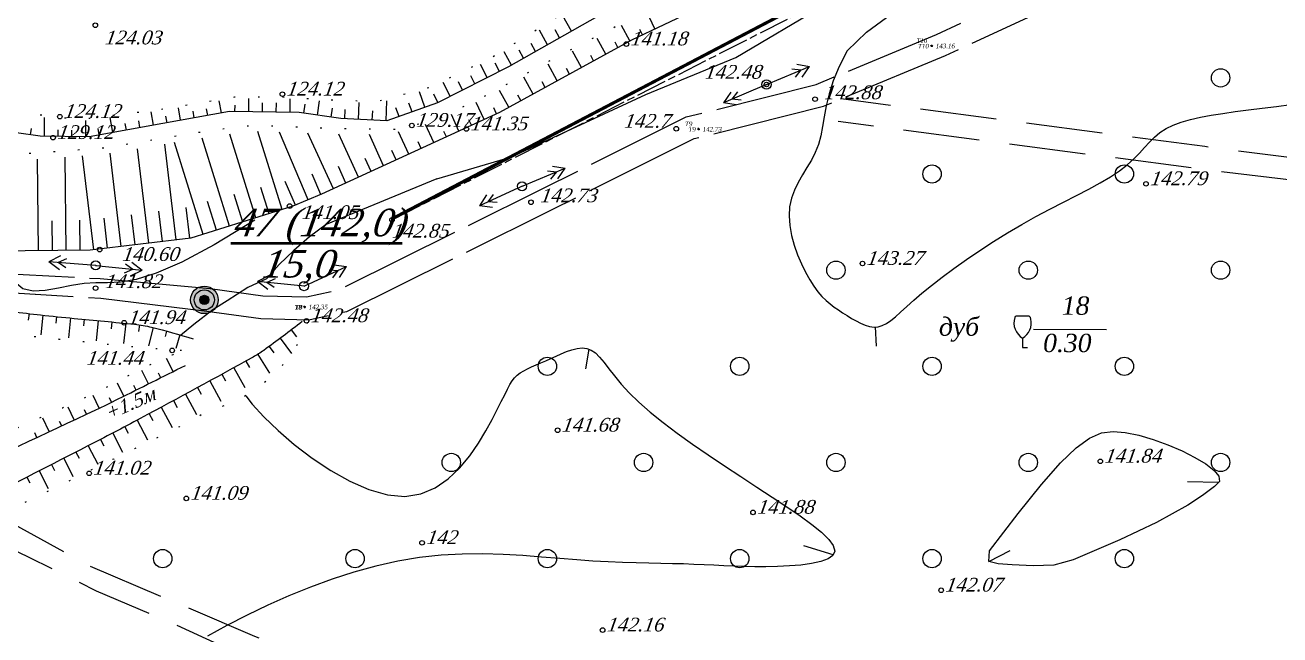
# Model space of a CAD drawing. Header units: millimetres. Extents: x 1400 to 4853, y -623 to 1865.
# Drawn here: x 2880.1 to 2962.3, y 1435.3 to 1475.2 of the extents above; entities that cross this region are included whole.
import ezdxf
from ezdxf.enums import TextEntityAlignment as Align

# ---------------------------------------------------------------- set-up
doc = ezdxf.new("R2010")
doc.units = ezdxf.units.MM
doc.set_wipeout_variables(frame=1)
for name, pattern in [('1_155_C', [3, 2, -0.25, 0.5, -0.25]), ('ADOT1', [1.6, 0.1, -1.5]), ('AHIDDEN2', [3, 1.5, -1.5]), ('AHIDDEN4', [7, 5, -2]), ('AHIDDEN5', [9, 8, -1])]:
    doc.linetypes.add(name, pattern=pattern)
for name, color, linetype in [('01_Завод', 7, 'Continuous'), ('02_Горизонт_112', 7, 'Continuous'), ('02_Горизонт_128', 7, 'Continuous'), ('CONT-MNR', 7, 'Continuous'), ('NOMERA', 7, 'Continuous'), ('авт_дор', 7, 'Continuous'), ('ВЫСОТЫ', 7, 'Continuous'), ('жел_дор', 7, 'Continuous'), ('НАДЗЕМКА', 7, 'Continuous'), ('НОМЕРА', 7, 'Continuous'), ('ПИКЕТЫ', 7, 'Continuous'), ('РАСТИТ', 7, 'Continuous'), ('РЕЛЬЕФ', 7, 'Continuous'), ('Скважины', 7, 'Continuous'), ('СІТУАЦІЯ', 7, 'Continuous'), ('ТОЧКИ', 7, 'Continuous')]:
    doc.layers.add(name, color=color, linetype=linetype)
doc.layers.add('Center_Lines', color=5, linetype='Continuous', plot=False)
doc.styles.add('grad', font='timesi.ttf')
doc.styles.add('russ', font='timesi.ttf')
doc.styles.add('universw', font='timesi.ttf', dxfattribs={"oblique": 10})

# ---------------------------------------------------------------- blocks, each defined once
blk = doc.blocks.new('A$C29341465')
at = {"color": 0, "linetype": 'ByBlock', "lineweight": -2}
for p, q in [((0.5, 1.2), (0, 1.2)), ((1.2, 2), (1.2, 2.5)), ((1.2, 0.5), (1.2, 0)), ((2, 1.2), (2.5, 1.2))]:
    blk.add_line(p, q, dxfattribs=at)
blk.add_circle((1.2, 1.2), 0.75, dxfattribs=at)
blk = doc.blocks.new('point_s')
at = {"color": 0, "xscale": 0.2, "yscale": 0.2, "zscale": 0.2}
blk.add_blockref('A$C29341465', (-0.25, -0.25), dxfattribs=at)
at = {"layer": 'NOMERA', "color": 1, "style": 'russ'}
blk.add_attdef('NN', text='', height=1, dxfattribs=at).set_placement((-2.16, 0.35), align=Align.BOTTOM_CENTER)
at = {"layer": 'ВЫСОТЫ', "color": 1, "style": 'russ'}
blk.add_attdef('H_VER', (0.88, -0.52), '', height=1, dxfattribs=at)
at = {"layer": 'ВЫСОТЫ', "color": 0, "style": 'russ'}
blk.add_attdef('H_ZEM', (1.19, -1.98), '', height=1, dxfattribs=at)
at = {"layer": 'НОМЕРА', "color": 1, "linetype": 'Continuous', "style": 'russ'}
blk.add_attdef('NAZV', text='', height=1, dxfattribs=at).set_placement((-0.62, -0.07), align=Align.MIDDLE_RIGHT)
at = {"layer": 'ТОЧКИ', "style": 'russ'}
for tag, p in [('T_ST--T_OR', (-0.02, -4.67)), ('H_ST-I-Z', (-0.02, -7.21)), ('S-G_UG-V_UG-V', (0.02, -9.54))]:
    blk.add_attdef(tag, text='', height=1, dxfattribs=at).set_placement(p, align=Align.CENTER)
blk = doc.blocks.new('108')
at = {"color": 0, "linetype": 'Continuous', "lineweight": 0}
blk.add_wipeout([(0.51, -0.12), (0.52, -0.06), (0.52, -0.01), (0.52, 0.05), (0.51, 0.1), (0.5, 0.15), (0.48, 0.2), (0.45, 0.25), (0.42, 0.3), (0.39, 0.34), (0.35, 0.38), (0.31, 0.42), (0.26, 0.45), (0.22, 0.47), (0.17, 0.49), (0.11, 0.51), (0.06, 0.52), (0.01, 0.52), (-0.05, 0.52), (-0.1, 0.51), (-0.15, 0.5), (-0.21, 0.48), (-0.25, 0.45), (-0.3, 0.42), (-0.34, 0.39), (-0.38, 0.35), (-0.42, 0.31), (-0.45, 0.26), (-0.47, 0.22), (-0.49, 0.17), (-0.51, 0.11), (-0.52, 0.06), (-0.52, 0.01), (-0.52, -0.05), (-0.51, -0.1), (-0.5, -0.15), (-0.48, -0.21), (-0.45, -0.25), (-0.42, -0.3), (-0.39, -0.34), (-0.35, -0.38), (-0.31, -0.42), (-0.27, -0.45), (-0.22, -0.47), (-0.17, -0.49), (-0.12, -0.51), (-0.06, -0.52), (-0.01, -0.52), (0.05, -0.52), (0.1, -0.51), (0.15, -0.5), (0.2, -0.48), (0.25, -0.45), (0.3, -0.42), (0.34, -0.39), (0.38, -0.35), (0.42, -0.31), (0.45, -0.27), (0.47, -0.22), (0.49, -0.17)], dxfattribs=at)
at = {"linetype": 'Continuous'}
h = blk.add_hatch(color=0, dxfattribs=at)
edge = h.paths.add_edge_path()
edge.add_arc((0, 0), 0.0196, 0, 360)
at = {"color": 0, "linetype": 'Continuous'}
for radius in [0.5, 0.0196]:
    blk.add_circle((0, 0), radius, dxfattribs=at)
blk = doc.blocks.new('115_3')
at = {"color": 0, "linetype": 'Continuous'}
for p, q in [((0, 0), (5.1, 0)), ((3.22, 0.49), (4.1, 0)), ((3.22, -0.49), (4.1, 0)), ((3.91, 0.76), (5.1, 0)), ((3.91, -0.76), (5.1, 0))]:
    blk.add_line(p, q, dxfattribs=at)
blk = doc.blocks.new('390_2')
at = {"color": 0, "linetype": 'Continuous', "lineweight": 0}
blk.add_wipeout([(0.56, -0.02), (0.56, 0.02), (0.02, 0.02), (0.02, 1.02), (0.15, 1.11), (0.31, 1.24), (0.46, 1.38), (0.62, 1.58), (0.73, 1.77), (0.84, 2), (0.9, 2.21), (0.95, 2.44), (0.96, 2.61), (0.96, 2.86), (0.94, 3.01), (0.89, 3.24), (0.86, 3.33), (0.82, 3.39), (0.77, 3.44), (0.7, 3.46), (-0.38, 3.46), (-0.69, 3.46), (-0.8, 3.42), (-0.85, 3.37), (-0.89, 3.28), (-0.93, 3.11), (-0.96, 2.93), (-0.97, 2.66), (-0.95, 2.39), (-0.91, 2.19), (-0.85, 2.03), (-0.78, 1.85), (-0.67, 1.65), (-0.56, 1.5), (-0.45, 1.37), (-0.28, 1.21), (-0.13, 1.09), (-0.02, 1.02), (-0.02, -0.02)], dxfattribs=at)
at = {"color": 0, "linetype": 'Continuous'}
blk.add_lwpolyline([(0.89, 3.12), (0.86, 3.28, 0.283123), (0.7, 3.44), (-0.69, 3.44, 0.301637), (-0.87, 3.28, 0.346308), (0, 1.03, 0.325277)], format="xyb", close=True, dxfattribs=at)
blk.add_lwpolyline([(0, 1.03), (0, 0), (0.54, 0)], dxfattribs=at)
blk = doc.blocks.new('372')
blk.add_circle((0, 0), 1)
blk = doc.blocks.new('368')
at = {"color": 0, "linetype": 'Continuous'}
blk.add_blockref('372', (0, 0), dxfattribs=at)

msp = doc.modelspace()

# ---------------------------------------------------------------- hatches: boundary and pattern name
at = {"layer": 'Скважины', "linetype": 'Continuous'}
for points in [[(2892.7755, 1457.2215, 1), (2890.9755, 1457.2215, 1)], [(2892.1755, 1457.2215, 1), (2891.5755, 1457.2215, 1)]]:
    msp.add_hatch(color=1, dxfattribs=at).paths.add_polyline_path(points)

# ---------------------------------------------------------------- linework, layer by layer
at = {"layer": '01_Завод', "color": 250, "linetype": 'AHIDDEN4', "flags": 128}
for points in [[(2999.2909, 1461.8232), (2957.4143, 1467.2646), (2933.5931, 1470.3934)], [(2998.2171, 1460.8017), (2957.22, 1465.7772), (2933.3978, 1468.9062)]]:
    msp.add_lwpolyline(points, dxfattribs=at)
at = {"layer": '02_Горизонт_112', "color": 7, "linetype": 'Continuous'}
msp.add_circle((2884.7327, 1475.2174), 0.15, dxfattribs=at)
at = {"layer": '02_Горизонт_128', "color": 0, "linetype": 'Continuous'}
for p, q in [((2915.9356, 1474.8299), (2915.3654, 1475.839)), ((2914.3639, 1473.9418), (2913.8258, 1474.8941)), ((2915.1498, 1474.3859), (2914.8546, 1474.9082)), ((2913.5781, 1473.4978), (2913.2829, 1474.0201)), ((2912.0064, 1472.6097), (2911.5138, 1473.4815)), ((2912.7923, 1473.0537), (2912.4971, 1473.5761)), ((2910.4007, 1471.7851), (2909.9662, 1472.6442)), ((2911.2062, 1472.1925), (2910.9354, 1472.728)), ((2908.7898, 1470.9703), (2908.519, 1471.5057)), ((2909.5953, 1471.3777), (2909.3244, 1471.9132)), ((2906.3312, 1469.8465), (2905.9706, 1470.8547)), ((2907.1789, 1470.1555), (2906.9081, 1470.6909)), ((2907.9844, 1470.5629), (2907.5317, 1471.458)), ((2892.9889, 1469.4673), (2892.8475, 1470.259)), ((2893.8829, 1469.5595), (2893.8884, 1469.9898)), ((2894.7855, 1469.548), (2894.7967, 1470.4246)), ((2895.6881, 1469.5365), (2895.6957, 1470.1364)), ((2896.5906, 1469.525), (2896.5982, 1470.1249)), ((2897.4932, 1469.5135), (2897.5043, 1470.3915)), ((2898.3924, 1469.4607), (2898.4807, 1470.0542)), ((2899.2852, 1469.3279), (2899.4245, 1470.2643)), ((2901.9749, 1469.0443), (2902.0278, 1470.1469)), ((2903.778, 1468.9577), (2903.8409, 1470.2665)), ((2905.4813, 1469.5426), (2905.2792, 1470.1075)), ((2881.3939, 1467.9371), (2881.4051, 1469.1802)), ((2885.8818, 1468.1898), (2885.7023, 1469.1813)), ((2888.5464, 1468.6723), (2888.3904, 1469.5337)), ((2889.4347, 1468.8325), (2889.3573, 1469.2657)), ((2890.3232, 1468.9912), (2890.1768, 1469.8111)), ((2891.2118, 1469.1499), (2891.1344, 1469.5832)), ((2892.1004, 1469.3086), (2892.023, 1469.7419)), ((2900.178, 1469.1951), (2900.2663, 1469.7885)), ((2901.0733, 1469.0876), (2901.102, 1469.6869)), ((2902.8764, 1469.001), (2902.9052, 1469.6003)), ((2904.6314, 1469.2386), (2904.4293, 1469.8036)), ((2880.4976, 1468.0279), (2880.5579, 1468.4509)), ((2882.2965, 1467.929), (2882.3004, 1468.3595)), ((2883.1991, 1467.9208), (2883.203, 1468.3514)), ((2884.1017, 1467.9127), (2884.1112, 1468.9761)), ((2884.9936, 1468.029), (2884.9152, 1468.4622)), ((2886.77, 1468.3506), (2886.6916, 1468.7839)), ((2887.6582, 1468.5115), (2887.5797, 1468.9447))]:
    msp.add_line(p, q, dxfattribs=at)
at = {"layer": '02_Горизонт_128', "color": 7, "linetype": 'Continuous'}
for p, q in [((2921.3917, 1474.9804), (2920.8807, 1476.0547)), ((2919.7596, 1474.197), (2919.2112, 1475.1958)), ((2920.5742, 1474.5915), (2920.4079, 1474.9412)), ((2918.1726, 1473.3256), (2917.6053, 1474.3586)), ((2918.9661, 1473.7613), (2918.7801, 1474.0999)), ((2916.5856, 1472.4541), (2915.9994, 1473.5214)), ((2917.3791, 1472.8898), (2917.1868, 1473.2399)), ((2914.9985, 1471.5826), (2914.399, 1472.6743)), ((2915.792, 1472.0183), (2915.5935, 1472.3799)), ((2913.4115, 1470.7111), (2912.809, 1471.8083)), ((2914.205, 1471.1469), (2914.0047, 1471.5117)), ((2911.8245, 1469.8397), (2911.219, 1470.9423)), ((2910.2015, 1469.0395), (2909.6933, 1470.1452)), ((2912.618, 1470.2754), (2912.4167, 1470.642)), ((2908.5564, 1468.2834), (2908.0612, 1469.3609)), ((2909.379, 1468.6614), (2909.2117, 1469.0253)), ((2911.0241, 1469.4176), (2910.8501, 1469.7962)), ((2896.982, 1463.1348), (2895.3807, 1468.2587)), ((2898.6741, 1463.7731), (2896.7946, 1468.2202)), ((2905.2663, 1466.771), (2904.5901, 1468.2421)), ((2906.9114, 1467.5272), (2906.3617, 1468.7231)), ((2907.7339, 1467.9053), (2907.5695, 1468.2629)), ((2890.0321, 1461.1492), (2889.2829, 1467.4166)), ((2891.7976, 1461.5146), (2889.9197, 1467.5237)), ((2893.5257, 1462.0546), (2891.7253, 1467.8159)), ((2895.2539, 1462.5947), (2893.5421, 1468.0721)), ((2900.331, 1464.5026), (2898.6521, 1468.155)), ((2901.9761, 1465.2587), (2900.6804, 1468.0776)), ((2903.6212, 1466.0149), (2902.6866, 1468.0481)), ((2906.0888, 1467.1491), (2905.8867, 1467.5888)), ((2882.83, 1460.4596), (2882.7653, 1466.5778)), ((2884.6388, 1460.5045), (2883.903, 1466.6599)), ((2886.4366, 1460.7194), (2885.7052, 1466.8376)), ((2888.2343, 1460.9343), (2887.4941, 1467.1271)), ((2904.4437, 1466.393), (2904.1645, 1467.0004)), ((2881.0196, 1460.4404), (2880.9561, 1466.4469)), ((2901.1535, 1464.8806), (2900.6547, 1465.9658)), ((2902.7986, 1465.6368), (2902.4118, 1466.4783)), ((2897.8402, 1463.4207), (2897.1778, 1464.9881)), ((2899.508, 1464.1255), (2898.9446, 1465.4586)), ((2894.3898, 1462.3247), (2893.8237, 1464.1361)), ((2896.1179, 1462.8647), (2895.5819, 1464.5799)), ((2890.9309, 1461.2567), (2890.6899, 1463.2732)), ((2892.6617, 1461.7846), (2892.0723, 1463.6704)), ((2883.7352, 1460.4691), (2883.7143, 1462.4474)), ((2885.5377, 1460.612), (2885.3035, 1462.5711)), ((2887.3354, 1460.8269), (2887.0997, 1462.7986)), ((2889.1332, 1461.0418), (2888.8948, 1463.0359)), ((2881.9248, 1460.45), (2881.9042, 1462.3947))]:
    msp.add_line(p, q, dxfattribs=at)
at = {"layer": '02_Горизонт_128', "color": 0, "linetype": 'Continuous', "flags": 128}
msp.add_lwpolyline([(2917.6363, 1475.7909), (2911.7982, 1472.492), (2907.1395, 1470.1356), (2903.8379, 1468.9548), (2900.8181, 1469.0998), (2898.0886, 1469.5059), (2893.5298, 1469.5639), (2889.1453, 1468.7808), (2884.3397, 1467.9106), (2881.1167, 1467.9396), (2876.4417, 1468.6067)], dxfattribs=at)
at = {"layer": '02_Горизонт_128', "color": 7, "linetype": 'Continuous'}
for centre in [(2919.5251, 1473.9844), (2896.99, 1470.6983), (2882.4052, 1469.2299), (2905.4667, 1468.6497), (2909.0435, 1468.4209), (2881.9676, 1467.8518), (2897.4604, 1463.3699), (2885.0188, 1460.5176)]:
    msp.add_circle(centre, 0.15, dxfattribs=at)
at = {"layer": 'CONT-MNR', "color": 30, "linetype": 'Continuous', "flags": 128}
for points, elevation in [([(2933.9992, 1473.5418), (2935.2516, 1474.7734), (2938.7634, 1477.371), (2943.3243, 1479.5584), (2947.8851, 1481.4268), (2951.2145, 1482.794), (2954.8175, 1484.2523), (2963.0129, 1487.9716), (2969.6468, 1491.5408), (2975.9162, 1494.1631), (2982.4773, 1496.9312), (2990.2265, 1499.5653), (2998.1165, 1501.107), (3004.313, 1502.054)], 42.9), ([(2935.8268, 1455.4467), (2935.8858, 1454.1961)], 42.9), ([(2917.0546, 1453.9971), (2916.8358, 1452.6944)], 42.6), ([(2958.3122, 1445.2528), (2956.2912, 1445.2989)], 42.6), ([(2933.0698, 1440.5237), (2931.1577, 1441.1166)], 42.6), ([(2943.2801, 1440.0908), (2944.6721, 1440.8064)], 42.6)]:
    msp.add_lwpolyline(points, dxfattribs=dict(at, elevation=elevation))
at = {"layer": 'CONT-MNR', "color": 30, "linetype": 'Continuous', "elevation": 42.6}
msp.add_lwpolyline([(2894.59, 1450.9451), (2895.0085, 1450.3933), (2895.7781, 1449.5497), (2896.7078, 1448.6559), (2897.7697, 1447.7456), (2898.9299, 1446.8616), (2900.1545, 1446.0472), (2901.4096, 1445.3453), (2902.6612, 1444.7989), (2903.8755, 1444.4513), (2905.0185, 1444.3453), (2906.0625, 1444.5086), (2907.005, 1444.9063), (2907.8494, 1445.488), (2908.5994, 1446.2036), (2909.2586, 1447.0025), (2909.8305, 1447.8344), (2910.3187, 1448.6491), (2910.7269, 1449.3961), (2911.0602, 1450.0356), (2911.3303, 1450.5699), (2911.5506, 1451.0117), (2911.7344, 1451.3739), (2911.895, 1451.6691), (2912.0457, 1451.9102), (2912.2, 1452.11), (2912.371, 1452.2811), (2912.5696, 1452.4349), (2912.7955, 1452.5765), (2913.0461, 1452.7096), (2913.3188, 1452.8378), (2913.6106, 1452.9649), (2913.919, 1453.0945), (2914.2412, 1453.2303), (2914.5745, 1453.3759), (2914.9159, 1453.5322), (2915.262, 1453.6894), (2915.6089, 1453.8345), (2915.9529, 1453.9551), (2916.2902, 1454.0383), (2916.617, 1454.0714), (2916.9297, 1454.0417), (2917.2244, 1453.9366), (2917.5009, 1453.7464), (2917.7738, 1453.4749), (2918.061, 1453.1287), (2918.3804, 1452.7147), (2918.75, 1452.2395), (2919.1879, 1451.7101), (2919.7121, 1451.1332), (2920.3405, 1450.5155), (2921.0849, 1449.864), (2921.9319, 1449.1858), (2922.8618, 1448.4881), (2923.855, 1447.7783), (2924.8918, 1447.0636), (2925.9525, 1446.3512), (2927.0176, 1445.6484), (2928.0672, 1444.9626), (2929.0811, 1444.3004), (2930.0359, 1443.6675), (2930.9076, 1443.0689), (2931.6719, 1442.5097), (2932.3048, 1441.9949), (2932.7824, 1441.5297), (2933.0803, 1441.119), (2933.1747, 1440.7681), (2933.051, 1440.48), (2932.7336, 1440.2504), (2932.2563, 1440.0727), (2931.6533, 1439.9407), (2930.9584, 1439.848), (2930.2056, 1439.7881), (2929.4288, 1439.7548), (2928.6621, 1439.7416), (2927.9321, 1439.7428), (2927.2366, 1439.7551), (2926.5662, 1439.7761), (2925.9115, 1439.8031), (2925.263, 1439.8335), (2924.6113, 1439.8648), (2923.9469, 1439.8944), (2923.2603, 1439.9197), (2922.5431, 1439.9391), (2921.79, 1439.9552), (2920.9968, 1439.9717), (2920.159, 1439.992), (2919.2725, 1440.0199), (2918.3329, 1440.0588), (2917.3358, 1440.1124), (2916.2771, 1440.1842), (2915.1541, 1440.2749), (2913.9714, 1440.3735), (2912.7352, 1440.4658), (2911.4519, 1440.5377), (2910.1278, 1440.5753), (2908.7691, 1440.5645), (2907.3821, 1440.4912), (2905.9731, 1440.3413), (2904.5485, 1440.1045), (2903.1146, 1439.7848), (2901.6778, 1439.39), (2900.2447, 1438.9279), (2898.8216, 1438.4061), (2897.4149, 1437.8324), (2896.0311, 1437.2146), (2894.6766, 1436.5604), (2893.3589, 1435.8789), (2892.0895, 1435.1846)], dxfattribs=at)
msp.add_lwpolyline([(2946.1813, 1439.7946), (2944.7975, 1439.8682), (2943.8836, 1439.9288), (2943.2801, 1440.0908), (2943.3184, 1440.7698), (2945.1913, 1443.222), (2946.7171, 1445.1256), (2947.9607, 1446.5433), (2948.9866, 1447.5378), (2949.8595, 1448.1717), (2950.6442, 1448.5078), (2951.4052, 1448.6087), (2952.2072, 1448.5371), (2953.0964, 1448.3487), (2954.0443, 1448.0708), (2955.0042, 1447.7239), (2955.929, 1447.3282), (2956.7718, 1446.9041), (2957.4857, 1446.472), (2958.0239, 1446.0522), (2958.3394, 1445.6651), (2958.3776, 1445.3204), (2958.0536, 1444.9856), (2957.2702, 1444.41), (2956.3067, 1443.7773), (2954.2596, 1442.6409), (2951.8486, 1441.5046), (2948.8007, 1440.1864), (2947.5383, 1439.8414)], close=True, dxfattribs=at)
at = {"layer": 'ПИКЕТЫ', "color": 7, "linetype": 'Continuous'}
for centre in [(2931.8863, 1470.3717), (2922.7933, 1468.4367), (2953.5641, 1464.8253), (2913.2743, 1463.6187), (2904.1693, 1462.4667), (2934.9925, 1459.6039), (2884.7503, 1457.9907), (2886.6196, 1455.725), (2898.5705, 1455.8468), (2889.7701, 1453.9108), (2915.0162, 1448.6789), (2884.3296, 1445.8601), (2950.5765, 1446.6465), (2890.6947, 1444.2157), (2927.8217, 1443.2974), (2906.1404, 1441.3077), (2940.143, 1438.1987), (2917.9639, 1435.5872)]:
    msp.add_circle(centre, 0.15, dxfattribs=at)
at = {"layer": 'РАСТИТ', "color": 7}
msp.add_lwpolyline([(2946.1875, 1455.3124), (2950.9793, 1455.2869)], dxfattribs=at)
at = {"layer": 'РЕЛЬЕФ', "color": 7, "linetype": 'Continuous'}
for p, q in [((2880.3919, 1456.3216), (2880.3433, 1455.8897)), ((2881.2952, 1456.2212), (2881.154, 1454.9295)), ((2882.1989, 1456.1256), (2882.1549, 1455.6947)), ((2883.1033, 1456.0364), (2882.9796, 1454.7364)), ((2884.0081, 1455.9513), (2883.9667, 1455.5147)), ((2884.9128, 1455.8645), (2884.785, 1454.5471)), ((2885.8172, 1455.7758), (2885.7735, 1455.3348)), ((2886.7215, 1455.6851), (2886.5874, 1454.3621)), ((2887.6248, 1455.5861), (2887.5625, 1455.1529)), ((2888.5151, 1455.4061), (2888.214, 1454.2107)), ((2889.3943, 1455.176), (2889.2989, 1454.8245)), ((2897.5681, 1455.2515), (2897.9117, 1454.8009)), ((2890.2692, 1454.9299), (2890.0077, 1454.0317)), ((2896.8484, 1454.7079), (2897.5922, 1453.7079)), ((2895.3851, 1453.6539), (2896.1509, 1452.4235)), ((2896.1236, 1454.1711), (2896.4237, 1453.7619)), ((2888.2152, 1451.7202), (2887.7821, 1452.5867)), ((2889.8277, 1452.5285), (2889.4035, 1453.3724)), ((2893.8083, 1452.7782), (2894.518, 1451.4812)), ((2894.5993, 1453.2115), (2894.8334, 1452.7847)), ((2886.6007, 1450.9156), (2886.1805, 1451.7613)), ((2889.0217, 1452.1239), (2888.8779, 1452.4108)), ((2892.225, 1451.9138), (2892.9469, 1450.5884)), ((2893.0169, 1452.3456), (2893.2556, 1451.9083)), ((2884.9798, 1450.1243), (2884.5839, 1450.9572)), ((2887.4082, 1451.3174), (2887.2651, 1451.6046)), ((2890.64, 1451.0526), (2891.3689, 1449.7081)), ((2891.4327, 1451.4828), (2891.675, 1451.037)), ((2883.3482, 1449.355), (2882.9493, 1450.203)), ((2885.7922, 1450.5159), (2885.6562, 1450.7943)), ((2889.0534, 1450.1946), (2889.7722, 1448.8622)), ((2889.8469, 1450.6232), (2890.089, 1450.1756)), ((2881.7154, 1448.5884), (2881.3055, 1449.4631)), ((2884.1642, 1449.7392), (2884.0329, 1450.0178)), ((2887.465, 1449.3398), (2888.1546, 1448.0525)), ((2888.2594, 1449.7667), (2888.495, 1449.329)), ((2880.8986, 1448.206), (2880.7601, 1448.5021)), ((2882.532, 1448.9714), (2882.3972, 1449.2585)), ((2885.8711, 1448.4952), (2886.5235, 1447.2504)), ((2886.669, 1448.9157), (2886.8923, 1448.4942)), ((2884.2696, 1447.6651), (2884.8923, 1446.4503)), ((2885.0713, 1448.0783), (2885.2835, 1447.6689)), ((2882.6638, 1446.8435), (2883.2705, 1445.6562)), ((2883.4668, 1447.2541), (2883.6716, 1446.8538)), ((2881.0572, 1446.0233), (2881.649, 1444.8628)), ((2881.8606, 1446.4332), (2882.0603, 1446.042)), ((2880.2536, 1445.6138), (2880.4485, 1445.2313))]:
    msp.add_line(p, q, dxfattribs=at)
at = {"layer": 'РЕЛЬЕФ', "color": 7, "linetype": 'ADOT1', "flags": 128}
for points in [[(2828.4645, 1457.992, 0.2112618), (2830.6794, 1456.666, 0.0599678), (2831.3497, 1456.5483, 0.0043532), (2836.1532, 1456.3303, 0.0058356), (2839.7391, 1456.2407, 0.0008419), (2846.3134, 1456.1642, 0.004768), (2847.4743, 1456.1638, 0.0092966), (2850.3596, 1456.2438, -0.0073734), (2853.9969, 1456.3586, -0.0053463), (2858.1834, 1456.3843, -0.0052765), (2862.4248, 1456.3202, -0.0073571), (2867.5541, 1456.1129, -0.0114883), (2870.8319, 1455.8565, -0.0005266), (2874.6743, 1455.4628, -0.0004303), (2879.3752, 1454.9721, -0.0002846), (2882.7659, 1454.6132, 0.0003053), (2885.9269, 1454.2788, 0.0048387), (2886.9115, 1454.1849, 0.0015606), (2889.9676, 1453.9327, 0.0267421), (2890.2619, 1453.9252, 0.0072015), (2891.3531, 1453.9712)], [(2898.6358, 1455.7493, -0.2478654), (2892.2161, 1449.9832, -0.0146213), (2888.68, 1448.1284, -0.000289), (2877.7099, 1442.7849, -0.0029878), (2876.6453, 1442.2749, -0.0015206), (2874.2498, 1441.1539, -0.0009342), (2870.3414, 1439.3482, -0.0136778), (2869.0547, 1438.7987, -0.0123799), (2867.6034, 1438.2666, -0.1570275), (2866.3524, 1438.2476, -0.1551659), (2865.3111, 1438.9664, -0.0983823), (2864.9541, 1439.6823, -0.115406), (2864.929, 1440.3662, -0.072553), (2865.201, 1441.14, -0.0843406), (2865.6294, 1441.7023, -0.0537591), (2867.2661, 1442.931, -0.0261727), (2870.9782, 1444.8835, -0.0005293), (2876.2578, 1447.3102, -0.0016859), (2877.9188, 1448.0648, -0.0009465), (2880.6629, 1449.2939, 0.000929), (2883.4586, 1450.5461, 0.0166642), (2886.2309, 1451.9069, -0.0140603), (2889.5078, 1453.5365, -0.0319423), (2889.6966, 1453.6096, -0.0060577), (2890.7176, 1453.9183)]]:
    msp.add_lwpolyline(points, format="xyb", dxfattribs=at)
at = {"layer": 'РЕЛЬЕФ', "color": 7, "linetype": 'Continuous', "flags": 128}
for points in [[(2828.6875, 1458.1503, 0.0080207), (2834.0308, 1457.6848, 0.0163683), (2836.6576, 1457.5846, 0.0001912), (2842.9323, 1457.5531, -0.0005749), (2845.0197, 1457.5411, -0.0006632), (2848.2811, 1457.5141, 0.000991), (2850.4637, 1457.4975, 0.0267226), (2852.9399, 1457.616, -0.0210409), (2856.082, 1457.8022, -0.0077193), (2858.4078, 1457.806, -0.004499), (2862.3971, 1457.7151, -0.0070293), (2870.0604, 1457.3636, -0.0115824), (2874.7004, 1456.9774, -0.0034821), (2877.4204, 1456.6682, 0.0025415), (2881.1462, 1456.2376, 0.0042552), (2883.3479, 1456.0134, -0.0023674), (2887.3068, 1455.6254, -0.0356045), (2888.4174, 1455.4306, -0.0141871), (2891.1394, 1454.668)], [(2898.2827, 1455.8018, -0.0081913), (2895.7706, 1453.9134, -0.0314937), (2895.0797, 1453.4752, -0.0023091), (2887.6812, 1449.4558, -0.004942), (2884.1974, 1447.6281, -0.0009498), (2877.194, 1444.0584, -0.0035684)], [(2874.7098, 1445.3325, 0.0022789), (2884.7773, 1450.0284, 0.0049019), (2886.2307, 1450.7319, 0.0016078), (2890.6333, 1452.9341)]]:
    msp.add_lwpolyline(points, format="xyb", dxfattribs=at)
at = {"layer": 'Скважины', "color": 0, "linetype": 'Continuous', "lineweight": 50}
msp.add_line((2893.618, 1460.9462), (2904.8372, 1460.9443), dxfattribs=at)
at = {"layer": 'Скважины', "color": 1, "linetype": 'Continuous'}
for centre, radius in [((2891.8755, 1457.2215), 0.9), ((2891.8755, 1457.2215), 0.66), ((2891.8755, 1457.2215), 0.3), ((2891.8804, 1457.1812), 0.15), ((2892.0055, 1457.1964), 0.15)]:
    msp.add_circle(centre, radius, dxfattribs=at)
at = {"layer": 'Скважины', "color": 1}
msp.add_circle((2891.8804, 1457.1812), 0.15, dxfattribs=at)
at = {"layer": 'СІТУАЦІЯ', "color": 7, "linetype": 'AHIDDEN4', "flags": 128}
for points in [[(2878.2646, 1443.1413), (2884.368, 1439.7939), (2895.162, 1435.1976), (2901.4948, 1432.3088)], [(2894.3762, 1433.3643), (2892.8031, 1434.6451), (2889.7734, 1436.0423), (2884.821, 1438.1382), (2880.393, 1440.3505), (2876.8972, 1442.0388)]]:
    msp.add_lwpolyline(points, dxfattribs=at)

# ---------------------------------------------------------------- block references
at = {"color": 7, "xscale": 0.3, "yscale": 0.3, "zscale": 0.3}
for p, values in [((2939.5273, 1473.8667), {'NN': 'T10', 'H_VER': '143.16', 'NAZV': 'T10'}), ((2924.2543, 1468.4097), {'NN': 'T9', 'H_VER': '142.73', 'NAZV': 'T9'})]:
    msp.add_blockref('point_s', p, dxfattribs=at).add_auto_attribs(values)
at = {"color": 7}
ref = msp.add_blockref('point_s', (2898.4483, 1456.7637), dxfattribs=dict(at, xscale=0.3, yscale=0.3, zscale=0.3))
ref.add_attrib('NN', 'T8', dxfattribs={"layer": 'NOMERA', "color": 1, "height": 0.3, "style": 'russ'}).set_placement((2898.0664, 1456.4966), align=Align.BOTTOM_CENTER)
ref.add_attrib('H_VER', '142.35', (2898.7112, 1456.6071), dxfattribs={"layer": 'ВЫСОТЫ', "color": 1, "height": 0.3, "style": 'russ'})
ref.add_attrib('NAZV', 'T8', dxfattribs={"layer": 'НОМЕРА', "color": 1, "linetype": 'Continuous', "height": 0.3, "style": 'russ'}).set_placement((2898.261, 1456.7424), align=Align.MIDDLE_RIGHT)
at = {"layer": 'НАДЗЕМКА', "color": 7, "xscale": 0.6, "yscale": 0.6, "zscale": 0.6}
msp.add_blockref('108', (2928.7033, 1471.3317), dxfattribs=at)
at = {"layer": 'НАДЗЕМКА', "color": 7, "linetype": 'Continuous', "xscale": 0.6, "yscale": 0.6, "zscale": 0.6}
for p in [(2912.6869, 1464.6651), (2884.7503, 1459.4827), (2898.4093, 1458.1257)]:
    msp.add_blockref('108', p, dxfattribs=at)
at = {"layer": 'РАСТИТ', "color": 7, "linetype": 'Continuous', "xscale": 0.6, "yscale": 0.6, "zscale": 0.6}
for p in [(2958.4507, 1471.77), (2939.5507, 1465.47), (2952.1507, 1465.47), (2933.2507, 1459.17), (2945.8507, 1459.17), (2958.4507, 1459.17), (2914.3507, 1452.87), (2926.9507, 1452.87), (2939.5507, 1452.87), (2952.1507, 1452.87), (2908.0507, 1446.57), (2920.6507, 1446.57), (2933.2507, 1446.57), (2945.8507, 1446.57), (2958.4507, 1446.57), (2889.1507, 1440.27), (2901.7507, 1440.27), (2914.3507, 1440.27), (2926.9507, 1440.27), (2939.5507, 1440.27), (2952.1507, 1440.27)]:
    msp.add_blockref('368', p, dxfattribs=at)

# ---------------------------------------------------------------- texts
at = {"color": 7, "linetype": 'Continuous', "style": 'universw', "oblique": 10}
msp.add_text('+1.5м', height=0.9, rotation=23.821844, dxfattribs=at).set_placement((2885.5969, 1449.3232))
at = {"layer": '02_Горизонт_112', "color": 7, "linetype": 'Continuous', "style": 'universw', "oblique": 10}
msp.add_text('124.03', height=0.9, dxfattribs=at).set_placement((2885.3468, 1473.9642))
at = {"layer": '02_Горизонт_128', "color": 7, "linetype": 'Continuous', "style": 'universw', "oblique": 10}
for s, p in [('141.18', (2919.7936, 1473.8978)), ('124.12', (2897.2585, 1470.6117)), ('124.12', (2882.6737, 1469.1432)), ('129.17', (2905.7353, 1468.563)), ('141.35', (2909.312, 1468.3343)), ('129.12', (2882.2361, 1467.7651)), ('141.05', (2898.2423, 1462.5185)), ('140.60', (2886.4797, 1459.7751))]:
    msp.add_text(s, height=0.9, dxfattribs=at).set_placement(p)
at = {"layer": 'ПИКЕТЫ', "color": 7, "linetype": 'Continuous', "style": 'universw', "oblique": 10}
for s, p in [('142.88', (2932.4863, 1470.3717)), ('142.7', (2919.3568, 1468.5004)), ('142.79', (2953.8326, 1464.7386)), ('142.73', (2913.8743, 1463.6187)), ('142.85', (2904.1626, 1461.3035)), ('143.27', (2935.261, 1459.5172)), ('141.94', (2886.8881, 1455.6384)), ('142.48', (2898.839, 1455.7601)), ('141.44', (2884.1503, 1452.9753)), ('141.68', (2915.2847, 1448.5922)), ('141.84', (2950.845, 1446.5598)), ('141.02', (2884.5981, 1445.7735)), ('141.09', (2890.9632, 1444.129)), ('141.88', (2928.0903, 1443.2107)), ('142', (2906.409, 1441.221)), ('142.07', (2940.4115, 1438.112)), ('142.16', (2918.2324, 1435.5005))]:
    msp.add_text(s, height=0.9, dxfattribs=at).set_placement(p)
at = {"layer": 'РАСТИТ', "color": 7, "linetype": 'AHIDDEN2', "style": 'grad'}
for s, p in [('18', (2948.0472, 1456.2478)), ('дуб', (2939.9977, 1454.8704)), ('0.30', (2946.8258, 1453.8008))]:
    msp.add_text(s, height=1.2, dxfattribs=at).set_placement(p)
at = {"layer": 'Скважины', "color": 7, "style": 'universw', "oblique": 10}
msp.add_text('47 (142,0)', height=1.8, dxfattribs=at).set_placement((2893.7674, 1461.3899))

# ---------------------------------------------------------------- next in the draw order: linework, layer by layer
at = {"layer": '02_Горизонт_128', "color": 32, "linetype": 'ADOT1', "flags": 128}
msp.add_lwpolyline([(2794.2951, 1472.2495), (2794.2951, 1472.2495), (2797.219, 1473.8259), (2800.0501, 1474.104), (2805.1554, 1473.4086), (2811.3746, 1472.7595), (2816.4799, 1472.574), (2821.678, 1472.0177), (2826.3834, 1472.1103), (2831.6279, 1472.3885), (2833.4844, 1472.8521), (2835.9442, 1472.9912), (2839.5643, 1472.203), (2842.6275, 1471.0903), (2846.5369, 1470.3011), (2849.9713, 1469.6983), (2855.1694, 1469.4665), (2859.5048, 1469.7898), (2862.6144, 1470.4852), (2866.9771, 1470.6707), (2873.5676, 1470.1607), (2878.549, 1469.6581), (2881.6173, 1469.2932), (2883.6628, 1469.0378), (2888.9791, 1469.7055), (2893.8835, 1470.522), (2896.9779, 1470.522), (2899.7803, 1470.3471), (2903.1667, 1470.2304), (2906.6698, 1471.1636), (2910.7567, 1473.1466), (2913.0337, 1474.5464), (2918.0256, 1477.6376), (2921.2368, 1479.2707), (2924.448, 1480.8455), (2928.8852, 1482.1286), (2932.5051, 1483.1784), (2935.5995, 1484.1116), (2938.2268, 1485.1615), (2942.1835, 1487.76), (2948.2494, 1491.5822), (2951.8889, 1493.4467), (2953.942, 1494.2857), (2957.8808, 1493.7912), (2961.6947, 1495.6274), (2967.6772, 1499.3114), (2969.2396, 1500.6885), (2973.2373, 1502.846), (2977.6124, 1505.6643), (2978.8991, 1507.7759), (2980.0019, 1509.9333), (2981.8399, 1510.2546), (2984.2753, 1510.3923), (2986.7567, 1511.9531), (2993.7206, 1514.8334), (3000.2574, 1517.4014), (3007.5286, 1519.8226), (3012.0823, 1521.5835), (3018.5764, 1524.3111), (3019.4237, 1524.1368)], dxfattribs=at)
at = {"layer": '02_Горизонт_128', "color": 250, "linetype": 'ADOT1', "flags": 128}
msp.add_lwpolyline([(2794.2951, 1472.2495), (2794.2951, 1472.2495), (2797.219, 1473.8259), (2800.0501, 1474.104), (2805.1554, 1473.4086), (2811.3746, 1472.7595), (2816.4799, 1472.574), (2821.678, 1472.0177), (2826.3834, 1472.1103), (2831.6279, 1472.3885), (2833.4844, 1472.8521), (2835.9442, 1472.9912), (2839.5643, 1472.203), (2842.6275, 1471.0903), (2846.5369, 1470.3011), (2849.9713, 1469.6983), (2855.1694, 1469.4665), (2859.5048, 1469.7898), (2862.6144, 1470.4852), (2866.9771, 1470.6707), (2873.5676, 1470.1607), (2878.549, 1469.6581), (2881.6173, 1469.2932), (2883.6628, 1469.0378), (2888.9791, 1469.7055), (2893.8835, 1470.522), (2896.9779, 1470.522), (2899.7803, 1470.3471), (2903.1667, 1470.2304), (2906.6698, 1471.1636), (2910.7567, 1473.1466), (2913.0337, 1474.5464), (2918.0256, 1477.6376), (2921.2368, 1479.2707), (2924.448, 1480.8455), (2928.8852, 1482.1286), (2932.5051, 1483.1784), (2935.5995, 1484.1116), (2938.2268, 1485.1615), (2942.1835, 1487.76), (2948.2494, 1491.5822), (2951.8889, 1493.4467), (2953.942, 1494.2857), (2957.8808, 1493.7912), (2961.6947, 1495.6274), (2967.6772, 1499.3114), (2969.2396, 1500.6885), (2973.2373, 1502.846), (2977.6124, 1505.6643), (2978.8991, 1507.7759), (2980.0019, 1509.9333), (2981.8399, 1510.2546), (2984.2753, 1510.3923), (2986.7567, 1511.9531), (2993.7206, 1514.8334), (3000.2574, 1517.4014), (3007.5286, 1519.8226), (3012.0823, 1521.5835), (3018.5764, 1524.3111), (3019.4237, 1524.1368)], dxfattribs=at)
at = {"layer": '02_Горизонт_128', "color": 7, "linetype": 'ADOT1', "flags": 128}
msp.add_lwpolyline([(2790.1162, 1467.9889), (2793.3347, 1469.9057), (2798.2908, 1470.3182), (2801.1819, 1470.2495), (2807.0328, 1469.7681), (2813.7787, 1469.0805), (2818.3218, 1468.7367), (2821.3505, 1468.7367), (2825.7062, 1469.1736), (2832.5774, 1468.9423), (2836.0516, 1468.3253), (2843.7896, 1469.2087), (2849.5047, 1468.5167), (2856.5567, 1468.3348), (2860.5063, 1468.699), (2864.8905, 1468.1313), (2870.3426, 1467.3144), (2879.853, 1466.7873), (2885.1273, 1467.1691), (2892.5264, 1468.3667), (2895.0482, 1468.6675), (2900.7118, 1468.4513), (2904.6417, 1468.404), (2907.2458, 1469.1135), (2910.0866, 1470.4852), (2914.8821, 1473.0947), (2921.1793, 1476.3583), (2925.4532, 1478.5911), (2930.1406, 1480.5304), (2933.5023, 1481.6182), (2936.2484, 1482.3277)], dxfattribs=at)
at = {"layer": '02_Горизонт_128', "color": 7, "linetype": 'Continuous', "flags": 128}
msp.add_lwpolyline([(2936.0341, 1482.1291), (2928.3252, 1478.2786), (2919.8543, 1474.2491), (2911.2192, 1469.5073), (2899.5422, 1464.14), (2897.6796, 1463.3528), (2890.998, 1461.2647), (2884.4014, 1460.4762), (2873.7452, 1460.3635), (2863.3309, 1462.1743), (2859.2041, 1462.6176), (2841.5328, 1464.9476), (2828.8356, 1465.6271), (2814.5926, 1466.6929), (2805.7169, 1467.5851), (2799.8556, 1467.7524), (2795.128, 1467.6553), (2790.9386, 1467.9035)], dxfattribs=at)
at = {"layer": 'Center_Lines', "linetype": '1_155_C', "flags": 128}
msp.add_lwpolyline([(2904.2239, 1462.4955), (2938.4654, 1479.8753)], dxfattribs=at)
at = {"layer": 'CONT-MNR', "color": 30, "linetype": 'Continuous', "elevation": 42.6, "flags": 128}
msp.add_lwpolyline([(2907.1137, 1465.1647), (2912.0058, 1466.5885), (2920.8066, 1470.6786), (2926.6961, 1473.099), (2932.5307, 1476.5556), (2939.8189, 1481.5622), (2944.6777, 1486.0378), (2945.5887, 1487.9342)], dxfattribs=at)
at = {"layer": 'CONT-MNR', "color": 30, "linetype": 'Continuous', "elevation": 42.6}
msp.add_lwpolyline([(2907.1137, 1465.1647), (2899.8526, 1462.1597), (2898.7585, 1461.3448), (2897.7324, 1460.4684), (2896.7879, 1459.5501), (2895.9386, 1458.61), (2894.733, 1458.0336), (2893.363, 1457.1624), (2892.4289, 1456.5713), (2891.1834, 1455.6069), (2890.3116, 1454.8913), (2890.3116, 1454.8913), (2890.3116, 1454.8913), (2890.3116, 1454.8913)], dxfattribs=at)
at = {"layer": 'CONT-MNR', "color": 30, "linetype": 'Continuous', "flags": 128}
msp.add_lwpolyline([(2895.1832, 1462.452), (2892.5203, 1460.8244), (2890.3984, 1459.6923), (2888.7275, 1458.9665), (2887.4181, 1458.5575), (2886.3803, 1458.376), (2885.5245, 1458.3326), (2884.7608, 1458.338), (2883.9996, 1458.3028), (2883.1742, 1458.166), (2882.3107, 1457.9809), (2881.4582, 1457.8289), (2880.6657, 1457.7915), (2879.9826, 1457.9504), (2879.4579, 1458.3871), (2879.1407, 1459.1831), (2879.0803, 1460.4199)], dxfattribs=at)
at = {"layer": 'авт_дор', "color": 7, "linetype": 'AHIDDEN5', "flags": 128}
for points in [[(2892.0478, 1456.4805), (2895.5739, 1455.9967), (2898.7183, 1455.9107), (2901.2166, 1456.47), (2914.6704, 1463.1462), (2923.9742, 1467.7932), (2932.4304, 1469.909), (2940.4334, 1473.2433), (2956.9753, 1480.8924), (2975.3818, 1487.9295), (2984.4698, 1491.781), (2985.778, 1493.4316), (2986.0533, 1494.9447), (2983.2994, 1502.5101), (2983.4846, 1503.7775), (2984.2643, 1505.5722), (2986.6371, 1506.4526), (3003.0624, 1511.9319), (3012.8637, 1517.2259), (3020.8315, 1522.2437), (3023.5163, 1524.5797), (3024.3772, 1527.4697), (3028.6102, 1536.5752), (3031.912, 1550.6139), (3038.9709, 1572.5838), (3040.7763, 1579.3203), (3046.514, 1595.3449), (3055.079, 1619.628), (3056.5068, 1623.6618)], [(2892.2517, 1457.9665), (2895.6968, 1457.4939), (2898.5727, 1457.4152), (2900.7121, 1457.8942), (2914.0019, 1464.489), (2923.4509, 1469.2085), (2931.9573, 1471.3369), (2939.83, 1474.6169), (2956.392, 1482.2753), (2974.8211, 1489.321), (2983.532, 1493.0127), (2984.3694, 1494.0693), (2984.5048, 1494.8135), (2981.7604, 1502.3526), (2982.0293, 1504.192), (2983.1432, 1506.7562), (2986.1388, 1507.8676), (3002.4642, 1513.3136), (3012.1068, 1518.5218), (3019.9342, 1523.4513), (3022.2031, 1525.4254), (3022.9708, 1528.0028), (3027.1853, 1537.0682), (3030.4656, 1551.0156), (3037.5315, 1573.0076), (3039.3433, 1579.768), (3045.1006, 1595.8472), (3053.6617, 1620.1195), (3055.0614, 1624.3746)]]:
    msp.add_lwpolyline(points, dxfattribs=at)
at = {"layer": 'авт_дор', "color": 7, "linetype": 'AHIDDEN5'}
for points in [[(2758.0643, 1486.965), (2757.6695, 1481.1707), (2757.1762, 1475.1706), (2757.0801, 1472.7702), (2757.5606, 1470.8499), (2759.0504, 1468.9776), (2761.6936, 1468.1135), (2766.1149, 1467.5854), (2770.7285, 1467.0093), (2774.5731, 1466.7212), (2784.1531, 1465.4172), (2789.3914, 1464.7451), (2797.1287, 1463.9289), (2802.6553, 1463.3048), (2818.2923, 1462.0026), (2836.1702, 1460.1965), (2853.758, 1459.3405), (2868.4422, 1458.4469), (2875.2938, 1457.924), (2885.0949, 1457.3366), (2892.0478, 1456.4805), (2892.0478, 1456.4805), (2892.0478, 1456.4805)], [(2759.2615, 1486.8834), (2758.8661, 1481.0808), (2758.3742, 1475.0974), (2758.286, 1472.8944), (2758.6616, 1471.3935), (2759.7654, 1470.0064), (2761.9537, 1469.2909), (2766.2604, 1468.7765), (2770.8477, 1468.2037), (2774.699, 1467.9152), (2784.3104, 1466.6069), (2789.5307, 1465.937), (2797.259, 1465.1219), (2802.7725, 1464.4992), (2818.4024, 1463.1976), (2836.2597, 1461.3935), (2853.8236, 1460.5387), (2868.5243, 1459.6441), (2875.3706, 1459.1216), (2885.0509, 1458.6187), (2892.267, 1457.9625), (2892.267, 1457.9625), (2892.267, 1457.9625)]]:
    msp.add_lwpolyline(points, dxfattribs=at)
at = {"layer": 'жел_дор', "color": 7, "const_width": 0.21, "flags": 128}
msp.add_lwpolyline([(2904.1117, 1462.4978), (2933.0344, 1477.6516), (2945.9356, 1484.5437), (2960.6151, 1492.3989), (2970.5537, 1497.4783), (2978.244, 1500.8916), (2988.0652, 1504.678), (2996.0316, 1507.6233), (3005.8292, 1510.4026), (3013.0166, 1512.1031), (3020.2436, 1513.1345), (3023.4556, 1513.5356)], dxfattribs=at)
at = {"layer": 'ПИКЕТЫ', "color": 7, "linetype": 'Continuous'}
msp.add_circle((2928.7033, 1471.3317), 0.15, dxfattribs=at)

# ---------------------------------------------------------------- next in the draw order: block references
at = {"layer": 'НАДЗЕМКА', "color": 7}
for p, xscale, yscale, zscale, rotation in [((2928.7031, 1471.328), 0.6000000000000001, 0.6000000000000001, 0.6000000000000001, 22.9909), ((2928.7033, 1471.3317), 0.6, 0.6, 0.6, 202.9909)]:
    msp.add_blockref('115_3', p, dxfattribs=dict(at, xscale=xscale, yscale=yscale, zscale=zscale, rotation=rotation))
at = {"layer": 'НАДЗЕМКА', "color": 7, "linetype": 'Continuous'}
for p, xscale, yscale, zscale, rotation in [((2912.6869, 1464.6651), 0.6, 0.6, 0.6, 22.6244), ((2912.6869, 1464.6651), 0.6, 0.6, 0.6, 204.6087), ((2884.7503, 1459.4827), 0.5999999999999999, 0.5999999999999999, 0.5999999999999999, 175.8054), ((2884.7503, 1459.4827), 0.5999999999999999, 0.5999999999999999, 0.5999999999999999, 354.3261), ((2898.4093, 1458.1257), 0.5999999999999998, 0.5999999999999998, 0.5999999999999998, 24.60870000000001), ((2898.4093, 1458.1257), 0.6000000000000006, 0.6000000000000006, 0.6000000000000006, 174.3261)]:
    msp.add_blockref('115_3', p, dxfattribs=dict(at, xscale=xscale, yscale=yscale, zscale=zscale, rotation=rotation))

# ---------------------------------------------------------------- next in the draw order: texts
at = {"layer": 'ПИКЕТЫ', "color": 7, "linetype": 'Continuous', "style": 'universw', "oblique": 10}
for s, p in [('142.48', (2924.6422, 1471.7109)), ('141.82', (2885.3503, 1457.9907))]:
    msp.add_text(s, height=0.9, dxfattribs=at).set_placement(p)
at = {"layer": 'Скважины', "color": 7, "style": 'universw', "oblique": 10}
msp.add_text('15,0', height=1.8, dxfattribs=at).set_placement((2895.6291, 1458.6891))

# ---------------------------------------------------------------- next in the draw order: block references
at = {"layer": 'РАСТИТ', "color": 7, "linetype": 'AHIDDEN2', "xscale": 0.6, "yscale": 0.6, "zscale": 0.6}
msp.add_blockref('390_2', (2945.4845, 1454.0932), dxfattribs=at)

# ---------------------------------------------------------------- next in the draw order: linework, layer by layer
at = {"layer": 'CONT-MNR', "color": 30, "linetype": 'Continuous', "flags": 128}
msp.add_lwpolyline([(2933.9992, 1473.5418), (2933.462, 1472.5086), (2933.0727, 1471.5688), (2932.8004, 1470.7141), (2932.6142, 1469.9356), (2932.4832, 1469.2248), (2932.3765, 1468.5731), (2932.2632, 1467.9718), (2932.1123, 1467.4123), (2931.9017, 1466.8857), (2931.6428, 1466.3829), (2931.3562, 1465.894), (2931.0621, 1465.4097), (2930.7807, 1464.9203), (2930.5325, 1464.4164), (2930.3376, 1463.8882), (2930.2164, 1463.3264), (2930.1837, 1462.7254), (2930.2324, 1462.0957), (2930.3502, 1461.452), (2930.5244, 1460.809), (2930.7425, 1460.1814), (2930.9922, 1459.5836), (2931.2608, 1459.0304), (2931.5358, 1458.5365), (2931.8072, 1458.1123), (2932.0744, 1457.7521), (2932.3392, 1457.446), (2932.6034, 1457.184), (2932.869, 1456.9564), (2933.1376, 1456.7531), (2933.4113, 1456.5644), (2933.6917, 1456.3803), (2933.98, 1456.1941), (2934.2744, 1456.011), (2934.5723, 1455.8398), (2934.871, 1455.6888), (2935.1681, 1455.5665), (2935.4609, 1455.4815), (2935.7468, 1455.4423), (2936.0233, 1455.4574), (2936.2904, 1455.5336), (2936.5582, 1455.6705), (2936.8392, 1455.8663), (2937.1463, 1456.119), (2937.4921, 1456.4267), (2937.8893, 1456.7873), (2938.3505, 1457.199), (2938.8884, 1457.6597), (2939.5116, 1458.1661), (2940.213, 1458.7093), (2940.981, 1459.2791), (2941.8043, 1459.8652), (2942.6717, 1460.4574), (2943.5717, 1461.0453), (2944.4931, 1461.6188), (2945.4244, 1462.1675), (2946.3543, 1462.6837), (2947.271, 1463.1692), (2948.1628, 1463.6286), (2949.0179, 1464.0661), (2949.8245, 1464.4862), (2950.5709, 1464.8932), (2951.2453, 1465.2916), (2951.8359, 1465.6858), (2952.3362, 1466.0786), (2952.7615, 1466.4669), (2953.132, 1466.8462), (2953.4682, 1467.2117), (2953.7906, 1467.559), (2954.1195, 1467.8833), (2954.4755, 1468.1801), (2954.8789, 1468.4448), (2955.3462, 1468.6743), (2955.8785, 1468.8721), (2956.4727, 1469.0429), (2957.1261, 1469.1919), (2957.8356, 1469.324), (2958.5983, 1469.4441), (2959.4113, 1469.5572), (2960.2717, 1469.6683), (2961.1744, 1469.7818), (2962.106, 1469.9006), (2963.0513, 1470.0272)], dxfattribs=at)

doc.saveas('drawing.dxf')
